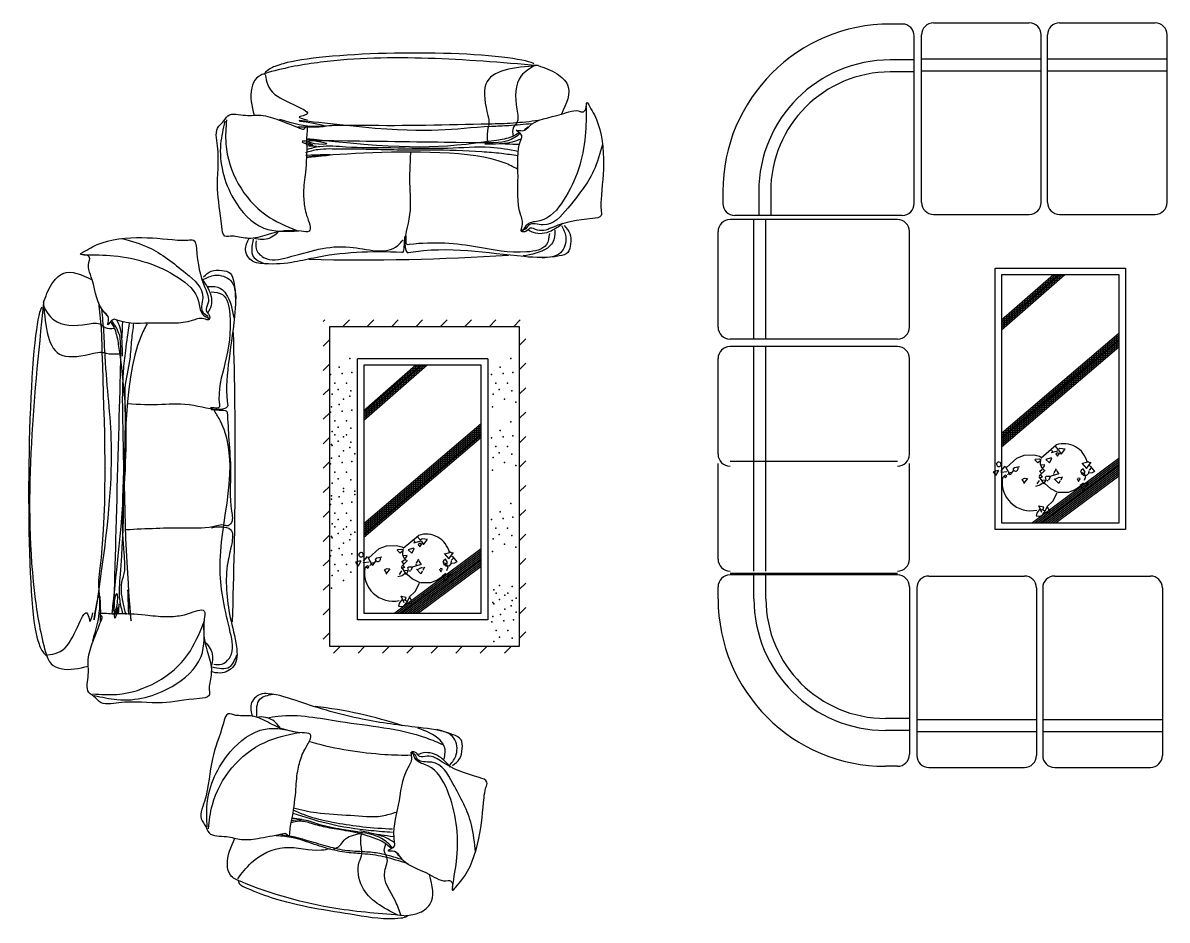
# Model space of a CAD drawing. Header units: inches. Extents: x 8.3 to 50.8, y 10.9 to 35.7.
# Drawn here: x 12.24 to 17.5, y 22.33 to 26.46 of the extents above; entities that cross this region are included whole.
import ezdxf

# ---------------------------------------------------------------- set-up
doc = ezdxf.new("R2010")
doc.units = ezdxf.units.IN
doc.header["$MEASUREMENT"] = 0
doc.layers.add('02', color=2, linetype='Continuous')
doc.layers.add('8', color=8, linetype='Continuous')

msp = doc.modelspace()

# ---------------------------------------------------------------- hatches: boundary and pattern name
at = {"layer": '8'}
h = msp.add_hatch(dxfattribs=at)
h.set_pattern_fill('ANSI31,N', color=256, scale=0.025, angle=180, style=0)
h.set_pattern_definition([(225, (28.003926, 34.645), (0.0561266, -0.0561266), [])])
h.paths.add_polyline_path([(14.5188, 23.5921), (13.6476, 23.5921), (13.6476, 25.0637), (14.5188, 25.0637)], flags=16)
h.paths.add_polyline_path([(14.5488, 23.5621), (13.6176, 23.5621), (13.6176, 25.0937), (14.5488, 25.0937)])

# ---------------------------------------------------------------- linework, layer by layer
at = {"layer": '02'}
for p, q in [((16.2799, 26.4534), (16.2249, 26.4534)), ((16.4237, 26.4587), (16.8637, 26.4587)), ((17.0025, 26.4587), (17.4425, 26.4587)), ((16.3349, 25.6284), (16.3349, 26.3984)), ((16.3687, 25.6337), (16.3687, 26.4037)), ((16.9187, 25.6337), (16.9187, 26.4037)), ((16.9475, 25.6337), (16.9475, 26.4037)), ((17.4975, 25.6337), (17.4975, 26.4037)), ((16.3349, 26.2884), (16.2249, 26.2884)), ((16.3687, 26.2937), (16.9187, 26.2937)), ((16.9475, 26.2937), (17.4975, 26.2937)), ((16.3349, 26.2334), (16.2249, 26.2334)), ((16.3687, 26.2387), (16.9187, 26.2387)), ((16.9475, 26.2387), (17.4975, 26.2387)), ((15.4549, 25.6834), (15.4549, 25.6284)), ((15.6199, 25.6834), (15.6199, 25.5734)), ((15.6749, 25.6834), (15.6749, 25.5734)), ((16.2799, 25.5734), (15.5099, 25.5734)), ((16.4237, 25.5787), (16.8637, 25.5787)), ((17.0025, 25.5787), (17.4425, 25.5787)), ((16.2581, 25.555), (15.4881, 25.555)), ((15.5981, 25.005), (15.5981, 25.555)), ((15.6531, 25.005), (15.6531, 25.555)), ((15.4331, 25.06), (15.4331, 25.5)), ((16.3131, 25.06), (16.3131, 25.5)), ((16.7063, 25.3308), (17.3063, 25.3308)), ((16.7063, 24.1308), (16.7063, 25.3308)), ((17.3063, 25.3308), (17.3063, 24.1308)), ((16.9759, 25.3012), (16.736, 25.0919)), ((16.996, 25.3008), (16.736, 25.0739)), ((16.9857, 25.3008), (16.736, 25.0829)), ((17.027, 25.3008), (16.736, 25.0469)), ((17.0167, 25.3008), (16.736, 25.0559)), ((17.0064, 25.3008), (16.736, 25.0649)), ((17.2763, 25.3008), (16.7363, 25.3008)), ((16.7363, 25.3008), (16.7363, 24.1608)), ((17.2763, 24.1608), (17.2763, 25.3008)), ((13.6476, 23.5921), (13.6476, 25.0637)), ((13.6476, 25.0637), (14.5188, 25.0637)), ((14.5188, 25.0637), (14.5188, 23.5921)), ((16.2581, 25.005), (15.4881, 25.005)), ((17.276, 25.0312), (16.7362, 24.5716)), ((17.276, 25.0222), (16.7362, 24.5626)), ((17.276, 25.0132), (16.7362, 24.5536)), ((17.276, 25.0042), (16.7362, 24.5446)), ((17.276, 24.9952), (16.7362, 24.5356)), ((16.2581, 24.971), (15.4881, 24.971)), ((15.5981, 23.9392), (15.5981, 24.971)), ((15.6531, 23.9392), (15.6531, 24.971)), ((17.276, 24.9862), (16.7362, 24.5266)), ((17.276, 24.9772), (16.7362, 24.5176)), ((17.276, 24.9682), (16.7362, 24.5086)), ((13.7746, 23.7151), (13.7746, 24.9151)), ((14.3746, 24.9151), (13.7746, 24.9151)), ((14.0442, 24.8856), (13.8042, 24.6763)), ((14.0643, 24.8851), (13.8042, 24.6583)), ((14.054, 24.8851), (13.8042, 24.6673)), ((14.0952, 24.8851), (13.8042, 24.6313)), ((14.0849, 24.8851), (13.8042, 24.6403)), ((14.0746, 24.8851), (13.8042, 24.6493)), ((14.3446, 24.8851), (13.8046, 24.8851)), ((13.8046, 24.8851), (13.8046, 23.7451)), ((14.3446, 23.7451), (14.3446, 24.8851)), ((14.3746, 24.9151), (14.3746, 23.7151)), ((15.4331, 24.476), (15.4331, 24.916)), ((16.3131, 24.476), (16.3131, 24.916)), ((14.3442, 24.6156), (13.8044, 24.1559)), ((14.3442, 24.6066), (13.8044, 24.1469)), ((14.3442, 24.5976), (13.8044, 24.1379)), ((14.3442, 24.5886), (13.8044, 24.1289)), ((14.3442, 24.5796), (13.8044, 24.1199)), ((14.3442, 24.5706), (13.8044, 24.1109)), ((14.3442, 24.5616), (13.8044, 24.1019)), ((14.3442, 24.5526), (13.8044, 24.0929)), ((16.9177, 24.4595), (16.9874, 24.5187)), ((16.8066, 24.458), (16.8407, 24.4713)), ((16.8407, 24.4713), (16.8866, 24.4728)), ((16.8866, 24.4728), (16.9103, 24.4669)), ((16.9103, 24.4669), (16.9207, 24.4609)), ((16.9666, 24.4846), (16.9992, 24.4935)), ((16.9681, 24.495), (16.9696, 24.4876)), ((16.9829, 24.5128), (16.9948, 24.498)), ((16.9903, 24.4817), (16.9859, 24.4772)), ((16.9859, 24.4772), (16.9933, 24.4669)), ((16.9962, 24.4817), (16.9903, 24.4817)), ((16.9933, 24.4669), (17.0022, 24.4802)), ((16.9948, 24.498), (17.0036, 24.5039)), ((17.0022, 24.4772), (16.9962, 24.4817)), ((16.9992, 24.4935), (17.0096, 24.4787)), ((17.0036, 24.5039), (17.0288, 24.5009)), ((17.0096, 24.4787), (17.0125, 24.4787)), ((17.0125, 24.4787), (17.0274, 24.498)), ((15.4331, 23.9942), (15.4331, 24.4342)), ((16.2581, 24.4429), (15.4881, 24.4429)), ((16.3131, 23.9942), (16.3131, 24.4342)), ((16.7147, 24.4328), (16.7118, 24.4298)), ((16.734, 24.4002), (16.7532, 24.4209)), ((16.7532, 24.4209), (16.774, 24.3824)), ((16.7592, 24.415), (16.8066, 24.458)), ((16.7903, 24.4106), (16.7962, 24.415)), ((16.7962, 24.415), (16.8184, 24.4194)), ((17.276, 24.4566), (16.8789, 24.1612)), ((16.8896, 24.4506), (16.8925, 24.4535)), ((16.9029, 24.4372), (16.8896, 24.4506)), ((17.276, 24.4476), (16.8905, 24.1608)), ((16.8925, 24.4535), (16.9103, 24.455)), ((17.276, 24.4386), (16.9026, 24.1608)), ((16.9118, 24.4446), (16.9029, 24.4372)), ((16.9103, 24.455), (16.9147, 24.452)), ((16.9147, 24.455), (16.9133, 24.4313)), ((16.9133, 24.4313), (16.9207, 24.415)), ((17.276, 24.4296), (16.9147, 24.1608)), ((16.9355, 24.4269), (16.9207, 24.4254)), ((16.9207, 24.415), (16.931, 24.4031)), ((16.934, 24.4239), (16.9251, 24.412)), ((17.276, 24.4206), (16.9268, 24.1608)), ((17.276, 24.4116), (16.9389, 24.1608)), ((16.9651, 24.4595), (16.9399, 24.452)), ((16.9399, 24.452), (16.9562, 24.4372)), ((16.9562, 24.4372), (16.9681, 24.4565)), ((16.9681, 24.4565), (16.9651, 24.4595)), ((16.9874, 24.4091), (16.977, 24.3913)), ((17.1118, 24.4091), (17.1029, 24.4017)), ((17.1059, 24.4357), (17.1266, 24.4106)), ((17.1326, 24.4402), (17.1088, 24.4328)), ((17.1207, 24.3943), (17.1118, 24.4091)), ((17.1266, 24.4106), (17.1489, 24.4402)), ((17.1296, 24.4446), (17.1444, 24.4372)), ((17.1489, 24.4135), (17.1385, 24.4031)), ((17.1414, 24.4239), (17.1459, 24.4194)), ((17.1459, 24.4194), (17.1637, 24.3972)), ((16.7207, 24.4017), (16.6984, 24.3957)), ((16.6984, 24.3957), (16.7103, 24.378)), ((16.7103, 24.378), (16.7236, 24.4017)), ((16.7236, 24.3987), (16.7207, 24.4017)), ((16.7325, 24.3972), (16.734, 24.3943)), ((16.734, 24.3943), (16.7607, 24.3972)), ((16.7532, 24.3794), (16.7429, 24.3691)), ((16.7473, 24.375), (16.7547, 24.3676)), ((16.7607, 24.3765), (16.7532, 24.3794)), ((16.7547, 24.3676), (16.7607, 24.3765)), ((16.7681, 24.3854), (16.7636, 24.3809)), ((16.7829, 24.3928), (16.7666, 24.3898)), ((16.774, 24.3824), (16.7784, 24.3839)), ((16.7784, 24.3839), (16.7933, 24.4031)), ((16.8318, 24.3602), (16.8421, 24.3661)), ((16.8421, 24.3454), (16.8318, 24.3602)), ((16.8555, 24.3646), (16.8377, 24.3409)), ((16.8421, 24.3661), (16.8555, 24.3646)), ((16.9073, 24.3735), (16.931, 24.3394)), ((16.9236, 24.3706), (16.9073, 24.3661)), ((16.937, 24.4031), (16.9088, 24.3765)), ((16.9103, 24.3987), (16.9236, 24.4061)), ((16.9222, 24.3868), (16.9103, 24.3987)), ((16.9147, 24.3809), (16.9236, 24.3706)), ((16.9251, 24.3572), (16.9414, 24.3587)), ((16.9385, 24.3706), (16.9429, 24.375)), ((16.9414, 24.3587), (16.9385, 24.3706)), ((16.9429, 24.375), (16.9607, 24.375)), ((17.276, 24.4026), (16.951, 24.1608)), ((16.9607, 24.3735), (16.9518, 24.3572)), ((16.9607, 24.375), (16.9948, 24.3854)), ((17.276, 24.3936), (16.9631, 24.1608)), ((17.276, 24.3846), (16.9752, 24.1608)), ((16.9755, 24.3883), (16.977, 24.3809)), ((16.9785, 24.3631), (16.9962, 24.3439)), ((16.9829, 24.3617), (17.0007, 24.3706)), ((17.276, 24.3756), (16.9873, 24.1608)), ((16.9888, 24.4017), (16.9992, 24.3839)), ((17.0007, 24.3706), (17.0125, 24.3691)), ((17.0155, 24.372), (17.0081, 24.3572)), ((17.0837, 24.3646), (17.0896, 24.3513)), ((17.097, 24.3646), (17.0866, 24.3661)), ((17.094, 24.3572), (17.097, 24.3646)), ((17.1029, 24.4017), (17.1, 24.3943)), ((17.1, 24.3943), (17.1163, 24.3898)), ((17.1059, 24.3839), (17.1044, 24.3913)), ((17.1237, 24.3735), (17.1059, 24.3839)), ((17.1103, 24.3868), (17.1103, 24.3824)), ((17.1266, 24.378), (17.1118, 24.378)), ((17.1177, 24.3898), (17.1207, 24.3943)), ((17.1192, 24.3794), (17.1177, 24.3898)), ((17.1177, 24.3572), (17.1237, 24.3735)), ((17.137, 24.3898), (17.1266, 24.378)), ((17.137, 24.4002), (17.1355, 24.3913)), ((17.1533, 24.3913), (17.137, 24.3898)), ((17.1637, 24.3972), (17.1533, 24.3913)), ((16.9118, 24.3335), (16.8925, 24.3276)), ((16.9088, 24.3557), (16.8985, 24.3394)), ((16.9281, 24.3454), (16.9118, 24.3335)), ((16.931, 24.3394), (16.9399, 24.3557)), ((16.9355, 24.3409), (16.9607, 24.3187)), ((16.9444, 24.3557), (16.9503, 24.3557)), ((16.9607, 24.3187), (16.9933, 24.3024)), ((16.9962, 24.3439), (17.0007, 24.3454)), ((17.0007, 24.3454), (17.0066, 24.3557)), ((17.0437, 24.3024), (17.0718, 24.3128)), ((17.0718, 24.3128), (17.097, 24.3291)), ((17.0896, 24.3513), (17.0925, 24.3557)), ((17.097, 24.3335), (17.1088, 24.3409)), ((17.1133, 24.3098), (17.097, 24.3335)), ((17.1133, 24.3394), (17.1103, 24.3454)), ((17.134, 24.3454), (17.1133, 24.3142)), ((17.1296, 24.3409), (17.1133, 24.3394)), ((16.9459, 24.2357), (16.9725, 24.2609)), ((16.9725, 24.2609), (16.9918, 24.2994)), ((16.9962, 24.3024), (17.0437, 24.3024)), ((16.8999, 24.209), (16.8955, 24.1928)), ((16.9133, 24.2268), (16.8999, 24.209)), ((16.9222, 24.209), (16.9073, 24.2387)), ((16.9073, 24.2387), (16.931, 24.2342)), ((16.9251, 24.2224), (16.9192, 24.2194)), ((16.9296, 24.2313), (16.9266, 24.2224)), ((16.9266, 24.2224), (16.934, 24.2165)), ((16.9444, 24.2313), (16.9325, 24.209)), ((16.9325, 24.2076), (16.9548, 24.2076)), ((16.9577, 24.215), (16.9459, 24.2357)), ((16.9562, 24.209), (16.9577, 24.215)), ((16.7363, 24.1608), (17.2763, 24.1608)), ((13.986, 24.0438), (14.0556, 24.1031)), ((14.0512, 24.0971), (14.063, 24.0823)), ((17.3063, 24.1308), (16.7063, 24.1308)), ((13.8274, 23.9994), (13.8748, 24.0423)), ((13.8748, 24.0423), (13.9089, 24.0557)), ((13.9089, 24.0557), (13.9549, 24.0571)), ((14.3442, 24.041), (13.9472, 23.7455)), ((13.9549, 24.0571), (13.9786, 24.0512)), ((13.9786, 24.0512), (13.9889, 24.0453)), ((14.0334, 24.0438), (14.0082, 24.0364)), ((14.0245, 24.0216), (14.0363, 24.0408)), ((14.0363, 24.0408), (14.0334, 24.0438)), ((14.0349, 24.069), (14.0675, 24.0779)), ((14.0363, 24.0794), (14.0378, 24.072)), ((14.0586, 24.066), (14.0541, 24.0616)), ((14.0541, 24.0616), (14.0615, 24.0512)), ((14.0645, 24.066), (14.0586, 24.066)), ((14.0615, 24.0512), (14.0704, 24.0645)), ((14.063, 24.0823), (14.0719, 24.0883)), ((14.0704, 24.0616), (14.0645, 24.066)), ((14.0675, 24.0779), (14.0778, 24.0631)), ((14.0719, 24.0883), (14.0971, 24.0853)), ((14.0778, 24.0631), (14.0808, 24.0631)), ((14.0808, 24.0631), (14.0956, 24.0823)), ((13.783, 24.0171), (13.78, 24.0142)), ((13.8022, 23.9845), (13.8215, 24.0053)), ((13.8215, 24.0053), (13.8422, 23.9668)), ((13.8585, 23.9949), (13.8645, 23.9994)), ((13.8645, 23.9994), (13.8867, 24.0038)), ((13.9578, 24.0349), (13.9608, 24.0379)), ((13.9712, 24.0216), (13.9578, 24.0349)), ((14.3442, 24.032), (13.9588, 23.7451)), ((13.9608, 24.0379), (13.9786, 24.0394)), ((14.3442, 24.023), (13.9709, 23.7451)), ((13.98, 24.029), (13.9712, 24.0216)), ((13.9786, 24.0394), (13.983, 24.0364)), ((13.9786, 23.9831), (13.9919, 23.9905)), ((13.983, 24.0394), (13.9815, 24.0157)), ((13.9815, 24.0157), (13.9889, 23.9994)), ((14.3442, 24.014), (13.9829, 23.7451)), ((14.0038, 24.0112), (13.9889, 24.0097)), ((13.9889, 23.9994), (13.9993, 23.9875)), ((14.0023, 24.0082), (13.9934, 23.9964)), ((14.3442, 24.005), (13.995, 23.7451)), ((14.3442, 23.996), (14.0071, 23.7451)), ((14.0082, 24.0364), (14.0245, 24.0216)), ((14.0556, 23.9934), (14.0452, 23.9756)), ((14.1801, 23.9934), (14.1712, 23.986)), ((14.1741, 24.0201), (14.1949, 23.9949)), ((14.2008, 24.0245), (14.1771, 24.0171)), ((14.189, 23.9786), (14.1801, 23.9934)), ((14.1949, 23.9949), (14.2171, 24.0245)), ((14.1978, 24.029), (14.2127, 24.0216)), ((14.2171, 23.9979), (14.2067, 23.9875)), ((14.2097, 24.0082), (14.2141, 24.0038)), ((14.2141, 24.0038), (14.2319, 23.9816)), ((13.7889, 23.986), (13.7667, 23.9801)), ((13.7667, 23.9801), (13.7785, 23.9623)), ((13.7785, 23.9623), (13.7919, 23.986)), ((13.7919, 23.9831), (13.7889, 23.986)), ((13.8008, 23.9816), (13.8022, 23.9786)), ((13.8022, 23.9786), (13.8289, 23.9816)), ((13.8215, 23.9638), (13.8111, 23.9534)), ((13.8156, 23.9593), (13.823, 23.9519)), ((13.8289, 23.9608), (13.8215, 23.9638)), ((13.823, 23.9519), (13.8289, 23.9608)), ((13.8363, 23.9697), (13.8319, 23.9653)), ((13.8511, 23.9771), (13.8348, 23.9742)), ((13.8422, 23.9668), (13.8467, 23.9682)), ((13.8467, 23.9682), (13.8615, 23.9875)), ((13.9, 23.9445), (13.9104, 23.9505)), ((13.9104, 23.9297), (13.9, 23.9445)), ((13.9237, 23.949), (13.906, 23.9253)), ((13.9104, 23.9505), (13.9237, 23.949)), ((13.9771, 23.9401), (13.9667, 23.9238)), ((13.9756, 23.9579), (13.9993, 23.9238)), ((13.9919, 23.9549), (13.9756, 23.9505)), ((14.0052, 23.9875), (13.9771, 23.9608)), ((13.9904, 23.9712), (13.9786, 23.9831)), ((13.983, 23.9653), (13.9919, 23.9549)), ((13.9934, 23.9416), (14.0097, 23.943)), ((13.9993, 23.9238), (14.0082, 23.9401)), ((14.0067, 23.9549), (14.0112, 23.9593)), ((14.0097, 23.943), (14.0067, 23.9549)), ((14.0112, 23.9593), (14.0289, 23.9593)), ((14.0126, 23.9401), (14.0186, 23.9401)), ((14.3442, 23.987), (14.0192, 23.7451)), ((14.0289, 23.9579), (14.02, 23.9416)), ((14.0289, 23.9593), (14.063, 23.9697)), ((14.3442, 23.978), (14.0313, 23.7451)), ((14.3442, 23.969), (14.0434, 23.7451)), ((14.0438, 23.9727), (14.0452, 23.9653)), ((14.0467, 23.9475), (14.0645, 23.9282)), ((14.0512, 23.946), (14.0689, 23.9549)), ((14.3442, 23.96), (14.0555, 23.7451)), ((14.0571, 23.986), (14.0675, 23.9682)), ((14.0689, 23.9549), (14.0808, 23.9534)), ((14.0689, 23.9297), (14.0749, 23.9401)), ((14.0838, 23.9564), (14.0764, 23.9416)), ((14.1519, 23.949), (14.1578, 23.9356)), ((14.1653, 23.949), (14.1549, 23.9505)), ((14.1578, 23.9356), (14.1608, 23.9401)), ((14.1623, 23.9416), (14.1653, 23.949)), ((14.1712, 23.986), (14.1682, 23.9786)), ((14.1682, 23.9786), (14.1845, 23.9742)), ((14.1741, 23.9682), (14.1727, 23.9756)), ((14.1919, 23.9579), (14.1741, 23.9682)), ((14.1786, 23.9712), (14.1786, 23.9668)), ((14.1949, 23.9623), (14.1801, 23.9623)), ((14.186, 23.9742), (14.189, 23.9786)), ((14.1875, 23.9638), (14.186, 23.9742)), ((14.186, 23.9416), (14.1919, 23.9579)), ((14.2053, 23.9742), (14.1949, 23.9623)), ((14.2053, 23.9845), (14.2038, 23.9756)), ((14.2216, 23.9756), (14.2053, 23.9742)), ((14.2319, 23.9816), (14.2216, 23.9756)), ((13.98, 23.9179), (13.9608, 23.9119)), ((13.9963, 23.9297), (13.98, 23.9179)), ((14.0038, 23.9253), (14.0289, 23.903)), ((14.0289, 23.903), (14.0615, 23.8867)), ((14.0408, 23.8453), (14.0601, 23.8838)), ((14.0645, 23.9282), (14.0689, 23.9297)), ((14.0645, 23.8867), (14.1119, 23.8867)), ((14.1119, 23.8867), (14.1401, 23.8971)), ((14.1401, 23.8971), (14.1653, 23.9134)), ((14.1653, 23.9179), (14.1771, 23.9253)), ((14.1816, 23.8942), (14.1653, 23.9179)), ((14.1816, 23.9238), (14.1786, 23.9297)), ((14.2023, 23.9297), (14.1816, 23.8986)), ((14.1978, 23.9253), (14.1816, 23.9238)), ((16.2581, 23.9282), (15.4881, 23.9282)), ((16.2581, 23.9218), (15.4881, 23.9218)), ((15.5981, 23.8118), (15.5981, 23.9218)), ((15.6531, 23.8118), (15.6531, 23.9218)), ((16.4018, 23.9164), (16.8418, 23.9164)), ((16.9806, 23.9164), (17.4206, 23.9164)), ((14.0141, 23.8201), (14.0408, 23.8453)), ((15.4331, 23.8118), (15.4331, 23.8668)), ((16.3131, 23.8668), (16.3131, 23.0968)), ((16.3468, 23.8614), (16.3468, 23.0914)), ((16.8968, 23.8614), (16.8968, 23.0914)), ((16.9256, 23.8614), (16.9256, 23.0914)), ((17.4756, 23.8614), (17.4756, 23.0914)), ((13.9682, 23.7934), (13.9637, 23.7771)), ((13.9815, 23.8112), (13.9682, 23.7934)), ((13.9904, 23.7934), (13.9756, 23.823)), ((13.9756, 23.823), (13.9993, 23.8186)), ((13.9934, 23.8067), (13.9875, 23.8038)), ((13.9978, 23.8156), (13.9949, 23.8067)), ((13.9949, 23.8067), (14.0023, 23.8008)), ((14.0126, 23.8156), (14.0008, 23.7934)), ((14.0008, 23.7919), (14.023, 23.7919)), ((14.026, 23.7993), (14.0141, 23.8201)), ((14.0245, 23.7934), (14.026, 23.7993)), ((13.8046, 23.7451), (14.3446, 23.7451)), ((14.3746, 23.7151), (13.7746, 23.7151)), ((14.5188, 23.5921), (13.6476, 23.5921)), ((16.3131, 23.2618), (16.2031, 23.2618)), ((16.3468, 23.2564), (16.8968, 23.2564)), ((16.9256, 23.2564), (17.4756, 23.2564)), ((16.3131, 23.2068), (16.2031, 23.2068)), ((16.3468, 23.2014), (16.8968, 23.2014)), ((16.9256, 23.2014), (17.4756, 23.2014)), ((16.2581, 23.0418), (16.2031, 23.0418)), ((16.4018, 23.0364), (16.8418, 23.0364)), ((16.9806, 23.0364), (17.4206, 23.0364))]:
    msp.add_line(p, q, dxfattribs=at)
for centre, radius, start, end in [((16.2249, 25.6834), 0.77, 90, 180), ((16.2799, 26.3984), 0.055, 0, 90), ((16.4237, 26.4037), 0.055, 90, 180), ((16.8637, 26.4037), 0.055, 0, 90), ((17.0025, 26.4037), 0.055, 90, 180), ((17.4425, 26.4037), 0.055, 0, 90), ((16.2249, 25.6834), 0.605, 90, 180), ((16.2249, 25.6834), 0.55, 90, 180), ((15.5099, 25.6284), 0.055, 180, 270), ((16.2799, 25.6284), 0.055, 270, 0), ((16.4237, 25.6337), 0.055, 180, 270), ((16.8637, 25.6337), 0.055, 270, 0), ((17.0025, 25.6337), 0.055, 180, 270), ((17.4425, 25.6337), 0.055, 270, 0), ((15.4881, 25.5), 0.055, 90, 180), ((16.2581, 25.5), 0.055, 0, 90), ((15.4881, 25.06), 0.055, 180, 270), ((16.2581, 25.06), 0.055, 270, 0), ((15.4881, 24.916), 0.055, 90, 180), ((16.2581, 24.916), 0.055, 0, 90), ((17.0229, 24.415), 0.1096, 12.9381, 108.9246), ((15.4881, 24.476), 0.055, 180, 270), ((16.2581, 24.476), 0.055, 270, 0), ((16.7236, 24.4298), 0.0104, 180, 161.5651), ((16.8007, 24.4106), 0.0119, 180, 26.5651), ((16.8703, 24.3483), 0.1319, 170.7539, 282.3954), ((16.9059, 24.2194), 0.0282, 248.7495, 336.0375), ((14.0912, 23.9994), 0.1096, 12.9381, 108.9246), ((13.7919, 24.0142), 0.0104, 180, 161.5651), ((13.8689, 23.9949), 0.0119, 180, 26.5651), ((15.4881, 23.9942), 0.055, 180, 270), ((16.2581, 23.9942), 0.055, 270, 0), ((13.9386, 23.9327), 0.1319, 170.7539, 282.3954), ((15.4881, 23.8668), 0.055, 90, 180), ((16.2581, 23.8668), 0.055, 0, 90), ((16.4018, 23.8614), 0.055, 90, 180), ((16.8418, 23.8614), 0.055, 0, 90), ((16.9806, 23.8614), 0.055, 90, 180), ((17.4206, 23.8614), 0.055, 0, 90), ((13.9741, 23.8038), 0.0282, 248.7495, 336.0375), ((16.2031, 23.8118), 0.77, 180, 270), ((16.2031, 23.8118), 0.605, 180, 270), ((16.2031, 23.8118), 0.55, 180, 270), ((13.3284, 21.229), 2.1034, 71.7972, 83.1231), ((16.2581, 23.0968), 0.055, 270, 0), ((16.4018, 23.0914), 0.055, 180, 270), ((16.8418, 23.0914), 0.055, 270, 0), ((16.9806, 23.0914), 0.055, 180, 270), ((17.4206, 23.0914), 0.055, 270, 0)]:
    msp.add_arc(centre, radius, start, end, dxfattribs=at)
at = {"layer": '02', "extrusion": (0, 0, -1)}
for centre, major_axis, start_param, end_param in [((13.7947, 35.6347), (10.2642, 0.2292), 1.52737, 1.616814), ((-8.33, 24.4521), (21.5417, 0.0245), -0.025923, 0.035823)]:
    msp.add_ellipse(centre, major_axis=major_axis, ratio=1, start_param=start_param, end_param=end_param, dxfattribs=at)
at = {"layer": '02'}
for points, knots in [([(14.6057, 26.2623), (14.2681, 26.2901), (13.8476, 26.3248), (13.4279, 26.2505), (13.308, 26.2134), (13.275, 26.1348), (13.2896, 26.0761), (13.3001, 26.0341)], [0, 0, 0, 0, 1111.270695, 1384.15626, 1449.73045, 1505.502696, 1646.33723, 1646.33723, 1646.33723, 1646.33723]), ([(14.5863, 26.2701), (14.5793, 26.2786), (14.2907, 26.3408), (13.578, 26.3209), (13.4034, 26.2614), (13.3664, 26.2486), (13.3456, 26.224), (13.3467, 26.2216)], [0, 0, 0, 0, 127.50928, 732.614955, 770.548522, 809.419481, 817.699888, 817.699888, 817.699888, 817.699888]), ([(14.6027, 26.2623), (14.4966, 26.253), (14.3292, 26.2385), (14.3666, 26.0669), (14.3824, 26.0001), (14.371, 25.9638), (14.3702, 25.9326), (14.3735, 25.9091), (14.3743, 25.9031)], [0, 0, 0, 0, 280.085603, 441.728609, 484.149105, 506.997759, 566.365328, 586.345478, 586.345478, 586.345478, 586.345478]), ([(14.593, 26.2645), (14.5686, 26.25), (14.4974, 26.2078), (14.4993, 26.0937), (14.5193, 26.0065), (14.4848, 25.9749), (14.4882, 25.9518), (14.4904, 25.9366)], [0, 0, 0, 0, 90.246293, 262.71043, 334.621253, 359.409286, 406.560484, 406.560484, 406.560484, 406.560484]), ([(14.6057, 26.2623), (14.6355, 26.2523), (14.6872, 26.2351), (14.7694, 26.1588), (14.7353, 26.0869), (14.7126, 26.0391)], [0, 0, 0, 0, 105.792047, 182.998201, 335.84793, 335.84793, 335.84793, 335.84793]), ([(13.3513, 26.2215), (13.3564, 26.1896), (13.3697, 26.1055), (13.6091, 26.046), (13.4895, 26.0258), (13.5242, 26.0181), (13.5454, 26.0134)], [0, 0, 0, 0, 113.065318, 298.102295, 326.758206, 371.461218, 371.461218, 371.461218, 371.461218]), ([(14.8025, 26.0503), (14.7751, 26.0632), (14.6882, 26.0233), (14.5879, 26.0177), (14.5412, 25.9562), (14.4847, 25.9744), (14.537, 25.947), (14.5049, 25.8732), (14.5203, 25.754), (14.5048, 25.6136), (14.5414, 25.5391), (14.5217, 25.4964), (14.5543, 25.4978), (14.57, 25.5234), (14.6177, 25.4928), (14.7129, 25.5408), (14.7936, 25.5541), (14.9011, 25.5637), (14.8926, 25.6078), (14.8975, 25.6909), (14.9164, 25.8363), (14.8897, 25.9999), (14.848, 26.0632), (14.8264, 26.1048), (14.8287, 26.0649), (14.8171, 26.0494), (14.8058, 26.0487), (14.8025, 26.0503)], [0, 0, 0, 0, 100.597406, 281.319891, 315.054718, 349.509689, 389.200281, 408.162693, 598.959573, 792.637569, 852.601939, 880.830983, 902.666946, 929.495226, 968.022274, 1050.611483, 1254.96923, 1301.260424, 1329.316584, 1382.311494, 1591.546287, 1820.820862, 1871.094845, 1893.578982, 1925.370652, 1945.336599, 1957.814292, 1957.814292, 1957.814292, 1957.814292]), ([(13.5219, 25.9695), (13.4864, 25.984), (13.425, 26.0087), (13.3362, 26.0402), (13.2598, 26.0279), (13.1829, 26.0512), (13.1595, 26.0026), (13.1172, 25.9708), (13.1457, 25.85), (13.1197, 25.6991), (13.1488, 25.5792), (13.1548, 25.4684), (13.1943, 25.4803), (13.2333, 25.4745), (13.2905, 25.4602), (13.3906, 25.4978), (13.4697, 25.5097), (13.5759, 25.4914), (13.5423, 25.5648), (13.5302, 25.6175), (13.5244, 25.6875), (13.5387, 25.7818), (13.5436, 25.8764), (13.5396, 25.9323), (13.5503, 26.0026), (13.5281, 25.967), (13.5219, 25.9695)], [0, 0, 0, 0, 127.427681, 224.276404, 302.261986, 392.779016, 437.096694, 463.557063, 563.507143, 784.838909, 976.246821, 1028.506194, 1069.058754, 1082.809516, 1162.638681, 1258.731906, 1422.314775, 1462.867277, 1544.873185, 1583.434163, 1661.617215, 1768.019408, 1911.553131, 1945.84397, 1998.930645, 2021.420543, 2021.420543, 2021.420543, 2021.420543]), ([(14.8272, 26.0766), (14.8269, 26.0305), (14.8261, 25.8804), (14.7679, 25.6882), (14.6486, 25.5448), (14.5566, 25.5442), (14.5407, 25.5132), (14.5345, 25.5012)], [0, 0, 0, 0, 153.199383, 498.931474, 658.942203, 726.134726, 768.614124, 768.614124, 768.614124, 768.614124]), ([(13.1655, 26.0063), (13.1574, 25.9718), (13.1294, 25.8521), (13.177, 25.6624), (13.3262, 25.4932), (13.4491, 25.5), (13.5053, 25.5031)], [0, 0, 0, 0, 117.484834, 407.414781, 620.246611, 799.395046, 799.395046, 799.395046, 799.395046]), ([(13.1728, 26.0135), (13.1702, 25.9766), (13.1587, 25.8151), (13.2822, 25.5935), (13.4475, 25.5244), (13.4969, 25.5037)], [0, 0, 0, 0, 123.587716, 539.784626, 717.53011, 717.53011, 717.53011, 717.53011]), ([(14.6076, 26.0097), (14.5687, 26.0051), (14.4931, 25.9961), (14.2234, 25.9897), (13.9526, 25.9835), (13.7108, 25.9885), (13.6322, 25.9851), (13.5434, 25.977), (13.465, 26.0004), (13.4163, 26.015)], [0, 0, 0, 0, 130.481225, 253.633351, 898.47273, 1034.014316, 1058.876431, 1161.043602, 1328.287173, 1328.287173, 1328.287173, 1328.287173]), ([(14.5767, 25.9952), (14.5416, 25.9918), (14.4805, 25.986), (14.2132, 25.9758), (14.0922, 25.9364), (13.3653, 26.0293), (13.6799, 25.9816), (13.554, 25.9778), (13.5171, 25.9793), (13.5015, 25.98)], [0, 0, 0, 0, 118.476382, 205.76869, 865.568864, 1169.272767, 1282.511113, 1362.367287, 1420.702346, 1420.702346, 1420.702346, 1420.702346]), ([(14.5238, 25.9503), (14.5059, 25.9362), (14.4584, 25.9053), (14.3689, 25.9071), (13.5729, 25.9174), (13.4822, 25.9181), (13.5954, 25.8874), (13.5547, 25.9035), (13.5382, 25.91)], [49.606189, 49.606189, 49.606189, 49.606189, 124.052713, 239.571345, 333.3214, 456.942517, 542.38691, 600.329448, 600.329448, 600.329448, 600.329448]), ([(14.5204, 25.9543), (14.5087, 25.9473), (14.4762, 25.9279), (14.1604, 25.8791), (13.9991, 25.8767), (13.4862, 25.9317), (13.6912, 25.9011), (13.5772, 25.898), (13.5515, 25.9118), (13.5412, 25.9173)], [0, 0, 0, 0, 45.174964, 125.558829, 1031.145926, 1097.383053, 1205.658022, 1269.66526, 1312.451368, 1312.451368, 1312.451368, 1312.451368]), ([(14.5103, 25.7865), (14.4914, 25.7966), (14.2355, 25.9338), (13.2544, 25.8095), (13.6882, 25.8556), (13.6021, 25.8519), (13.5381, 25.8491)], [0, 0, 0, 0, 74.526832, 1008.506099, 1049.984337, 1170.966975, 1170.966975, 1170.966975, 1170.966975]), ([(14.5143, 25.8678), (14.4719, 25.8753), (14.3646, 25.8943), (14.1684, 25.8757), (13.9467, 25.8861), (13.7516, 25.8824), (13.6203, 25.8974), (13.5612, 25.8814), (13.5407, 25.8758)], [0, 0, 0, 0, 142.976238, 362.035172, 651.850347, 881.968419, 1014.722732, 1085.027371, 1085.027371, 1085.027371, 1085.027371]), ([(14.5261, 25.9246), (14.5132, 25.9192), (14.4813, 25.9058), (14.4247, 25.9018), (14.3827, 25.9011), (14.3611, 25.9007)], [0, 0, 0, 0, 46.593931, 114.59593, 186.8347, 186.8347, 186.8347, 186.8347]), ([(14.5184, 25.8998), (14.4993, 25.9), (14.4739, 25.9001), (14.4486, 25.9026), (14.4423, 25.9032)], [0, 0, 0, 0, 63.690529, 84.680578, 84.680578, 84.680578, 84.680578]), ([(14.9022, 25.9001), (14.8903, 25.8585), (14.8589, 25.7491), (14.7618, 25.6317), (14.6615, 25.5076), (14.5659, 25.5474), (14.5481, 25.5051), (14.5318, 25.5058), (14.5248, 25.506)], [0, 0, 0, 0, 141.86292, 373.630524, 526.427539, 601.735045, 630.296438, 651.966247, 651.966247, 651.966247, 651.966247]), ([(14.5123, 25.8479), (14.4871, 25.8515), (14.4322, 25.8592), (14.2989, 25.8703), (14.1533, 25.8746), (13.9986, 25.8733), (13.8865, 25.8755), (13.7855, 25.8785), (13.6889, 25.8765), (13.6076, 25.8828), (13.5552, 25.8673), (13.5367, 25.8619)], [0, 0, 0, 0, 84.789669, 184.733607, 445.9307, 569.81752, 700.359946, 819.842709, 906.121054, 1023.391946, 1087.239307, 1087.239307, 1087.239307, 1087.239307]), ([(14.0188, 25.8619), (14.0163, 25.8091), (14.0116, 25.7117), (14.0262, 25.5781), (13.9812, 25.4448), (14.0024, 25.404), (14.007, 25.4018), (14.0085, 25.4014)], [0, 0, 0, 0, 175.924574, 324.224602, 448.430744, 460.868212, 466.272512, 466.272512, 466.272512, 466.272512]), ([(14.7259, 25.5267), (14.7362, 25.5154), (14.758, 25.4918), (14.7566, 25.4457), (14.748, 25.3977), (14.6597, 25.3759), (14.4296, 25.3883), (14.1969, 25.4344), (14.0085, 25.4014)], [0, 0, 0, 0, 48.943013, 103.025949, 148.534553, 195.328972, 375.361256, 945.044024, 945.044024, 945.044024, 945.044024]), ([(14.7177, 25.5361), (14.7012, 25.5234), (14.6634, 25.4942), (14.5991, 25.4832), (14.5681, 25.5025), (14.5605, 25.5072)], [0, 0, 0, 0, 69.56601, 160.233414, 189.860891, 189.860891, 189.860891, 189.860891]), ([(14.7135, 25.5278), (14.7221, 25.5108), (14.7424, 25.4708), (14.716, 25.3847), (14.6561, 25.3803), (14.624, 25.3779)], [0, 0, 0, 0, 62.883797, 147.829924, 245.663948, 245.663948, 245.663948, 245.663948]), ([(12.5438, 25.3681), (12.5309, 25.3408), (12.5708, 25.2539), (12.5764, 25.1535), (12.6379, 25.1069), (12.6196, 25.0504), (12.647, 25.1027), (12.7209, 25.0706), (12.8401, 25.086), (12.9805, 25.0705), (13.055, 25.1071), (13.0976, 25.0873), (13.0963, 25.12), (13.0707, 25.1356), (13.1013, 25.1834), (13.0533, 25.2786), (13.0399, 25.3593), (13.0303, 25.4668), (12.9863, 25.4583), (12.9031, 25.4632), (12.7578, 25.4821), (12.5941, 25.4554), (12.5309, 25.4136), (12.4893, 25.3921), (12.5292, 25.3944), (12.5447, 25.3828), (12.5454, 25.3715), (12.5438, 25.3681)], [0, 0, 0, 0, 100.597406, 281.319891, 315.054718, 349.509689, 389.200281, 408.162693, 598.959573, 792.637569, 852.601939, 880.830983, 902.666946, 929.495226, 968.022274, 1050.611483, 1254.96923, 1301.260424, 1329.316584, 1382.311494, 1591.546287, 1820.820862, 1871.094845, 1893.578982, 1925.370652, 1945.336599, 1957.814292, 1957.814292, 1957.814292, 1957.814292]), ([(12.694, 25.4679), (12.7355, 25.456), (12.845, 25.4246), (12.9624, 25.3274), (13.0864, 25.2272), (13.0466, 25.1316), (13.089, 25.1138), (13.0883, 25.0975), (13.088, 25.0905)], [0, 0, 0, 0, 141.86292, 373.630524, 526.427539, 601.735045, 630.296438, 651.966247, 651.966247, 651.966247, 651.966247]), ([(13.9794, 25.4033), (13.8376, 25.4115), (13.6601, 25.4011), (13.4662, 25.3526), (13.3655, 25.3467), (13.2833, 25.3603), (13.2499, 25.4147), (13.2681, 25.4519), (13.2769, 25.4699)], [976.824593, 976.824593, 976.824593, 976.824593, 1441.856731, 1568.220499, 1730.576316, 1771.619892, 1839.510682, 1903.262507, 1903.262507, 1903.262507, 1903.262507]), ([(13.2962, 25.4648), (13.2899, 25.4347), (13.2786, 25.38), (13.3291, 25.3601), (13.3518, 25.3511)], [0, 0, 0, 0, 88.639768, 160.999132, 160.999132, 160.999132, 160.999132]), ([(13.4091, 25.495), (13.4, 25.487), (13.373, 25.4634), (13.3283, 25.4592), (13.3025, 25.4684), (13.299, 25.4697)], [0, 0, 0, 0, 40.128951, 118.809172, 131.501248, 131.501248, 131.501248, 131.501248]), ([(13.3093, 25.4575), (13.3078, 25.4452), (13.3042, 25.415), (13.3571, 25.3581), (13.5218, 25.3943), (13.7023, 25.4621), (13.9221, 25.3842), (13.9777, 25.4523), (13.9857, 25.462)], [0, 0, 0, 0, 39.91953, 98.394496, 223.226072, 544.597982, 789.382304, 830.009833, 830.009833, 830.009833, 830.009833]), ([(13.9921, 25.4771), (13.9908, 25.4621), (13.9888, 25.4397), (13.9881, 25.4059), (13.9803, 25.4034), (13.9794, 25.4033)], [0, 0, 0, 0, 55.279979, 82.352953, 85.624213, 85.624213, 85.624213, 85.624213]), ([(14.6575, 25.4912), (14.6553, 25.4721), (14.649, 25.4188), (14.4993, 25.3926), (14.3007, 25.4387), (14.1263, 25.4546), (13.9966, 25.4374), (13.9996, 25.4625), (13.9993, 25.4751), (13.9991, 25.4799)], [0, 0, 0, 0, 59.307287, 165.954693, 419.345723, 769.096628, 779.083152, 806.978354, 824.443145, 824.443145, 824.443145, 824.443145]), ([(14.6821, 25.506), (14.6821, 25.4852), (14.6821, 25.4523), (14.627, 25.4031), (14.5762, 25.3943), (14.5369, 25.3876)], [0, 0, 0, 0, 65.355661, 103.354857, 233.394712, 233.394712, 233.394712, 233.394712]), ([(12.5175, 25.3929), (12.5636, 25.3926), (12.7136, 25.3918), (12.9059, 25.3336), (13.0492, 25.2143), (13.0498, 25.1223), (13.0809, 25.1064), (13.0929, 25.1002)], [0, 0, 0, 0, 153.199383, 498.931474, 658.942203, 726.134726, 768.614124, 768.614124, 768.614124, 768.614124]), ([(12.3318, 25.1714), (12.3418, 25.2012), (12.359, 25.2529), (12.4353, 25.3351), (12.5072, 25.301), (12.555, 25.2783)], [0, 0, 0, 0, 105.792047, 182.998201, 335.84793, 335.84793, 335.84793, 335.84793]), ([(13.0674, 25.2916), (13.0786, 25.3019), (13.1023, 25.3237), (13.1484, 25.3222), (13.1964, 25.3136), (13.2182, 25.2253), (13.2057, 24.9953), (13.1597, 24.8153), (13.1787, 24.6983)], [0, 0, 0, 0, 48.943013, 103.025949, 148.534553, 195.328972, 375.361256, 945.044024, 945.044024, 945.044024, 945.044024]), ([(13.058, 25.2833), (13.0707, 25.2669), (13.0999, 25.2291), (13.1109, 25.1648), (13.0916, 25.1338), (13.0869, 25.1262)], [0, 0, 0, 0, 69.56601, 160.233414, 189.860891, 189.860891, 189.860891, 189.860891]), ([(13.0663, 25.2792), (13.0833, 25.2878), (13.1233, 25.3081), (13.2094, 25.2816), (13.2138, 25.2217), (13.2162, 25.1897)], [0, 0, 0, 0, 62.883797, 147.829924, 245.663948, 245.663948, 245.663948, 245.663948]), ([(13.088, 25.2477), (13.1089, 25.2478), (13.1418, 25.2478), (13.191, 25.1927), (13.1997, 25.1419), (13.2065, 25.1026)], [0, 0, 0, 0, 65.355661, 103.354857, 233.394712, 233.394712, 233.394712, 233.394712]), ([(13.1029, 25.2232), (13.122, 25.2209), (13.1753, 25.2147), (13.2004, 25.0651), (13.1734, 24.9039), (13.1311, 24.7706), (13.1426, 24.6864), (13.1175, 24.6895), (13.1049, 24.6891), (13.1001, 24.689)], [0, 0, 0, 0, 59.307287, 165.954693, 419.345723, 632.803994, 642.790518, 670.68572, 688.150512, 688.150512, 688.150512, 688.150512]), ([(12.3318, 25.1714), (12.2844, 24.7108), (12.2284, 24.1673), (12.3212, 23.63), (12.3583, 23.5101), (12.4369, 23.4771), (12.4956, 23.4917), (12.5376, 23.5022)], [0, 0, 0, 0, 1515.707727, 1788.593293, 1854.167483, 1909.939728, 2050.774263, 2050.774263, 2050.774263, 2050.774263]), ([(12.3239, 25.152), (12.3155, 25.1449), (12.2532, 24.8564), (12.2508, 23.7801), (12.3103, 23.6055), (12.3231, 23.5685), (12.3477, 23.5477), (12.3501, 23.5488)], [0, 0, 0, 0, 127.50928, 732.614955, 770.548522, 809.419481, 817.699888, 817.699888, 817.699888, 817.699888]), ([(12.3296, 25.1587), (12.3441, 25.1342), (12.3863, 25.0631), (12.5003, 25.065), (12.5876, 25.085), (12.6191, 25.0505), (12.6423, 25.0538), (12.6575, 25.056)], [0, 0, 0, 0, 90.246293, 262.71043, 334.621253, 359.409286, 406.560484, 406.560484, 406.560484, 406.560484]), ([(12.3318, 25.1684), (12.3411, 25.0623), (12.3556, 24.8949), (12.5272, 24.9323), (12.594, 24.9481), (12.6303, 24.9367), (12.6615, 24.9359), (12.685, 24.9392), (12.691, 24.94)], [0, 0, 0, 0, 280.085603, 441.728609, 484.149105, 506.997759, 566.365328, 586.345478, 586.345478, 586.345478, 586.345478]), ([(12.5844, 25.1733), (12.589, 25.1344), (12.598, 25.0588), (12.6072, 24.6472), (12.6304, 24.2537), (12.5836, 23.8923), (12.587, 23.8343), (12.5945, 23.7455), (12.5712, 23.6671), (12.5567, 23.6184)], [0, 0, 0, 0, 130.481225, 253.633351, 1371.652109, 1438.243529, 1463.105643, 1565.272815, 1732.516386, 1732.516386, 1732.516386, 1732.516386]), ([(12.5989, 25.1424), (12.6022, 25.1072), (12.608, 25.046), (12.6242, 24.6362), (12.6908, 24.5097), (12.5464, 23.6009), (12.5904, 23.8832), (12.5939, 23.756), (12.5924, 23.7192), (12.5918, 23.7036)], [0, 0, 0, 0, 118.476382, 205.76869, 1338.819057, 1574.505303, 1687.743648, 1767.599823, 1825.934882, 1825.934882, 1825.934882, 1825.934882]), ([(12.8076, 25.076), (12.7976, 25.0567), (12.608, 24.6918), (12.7781, 23.305), (12.7162, 23.8897), (12.7199, 23.804), (12.7226, 23.7402)], [0, 0, 0, 0, 74.526832, 1413.178036, 1454.656274, 1575.638913, 1575.638913, 1575.638913, 1575.638913]), ([(12.6398, 25.0861), (12.6468, 25.0744), (12.6662, 25.0418), (12.734, 24.6044), (12.7146, 24.3896), (12.64, 23.6885), (12.6706, 23.8932), (12.6737, 23.7793), (12.66, 23.7536), (12.6544, 23.7433)], [0, 0, 0, 0, 45.174964, 125.558829, 1435.394901, 1501.632028, 1609.906997, 1673.914235, 1716.700343, 1716.700343, 1716.700343, 1716.700343]), ([(12.6438, 25.0895), (12.6579, 25.0716), (12.6887, 25.0241), (12.6869, 24.9346), (12.6543, 23.775), (12.6536, 23.6843), (12.6843, 23.7975), (12.6682, 23.7568), (12.6617, 23.7403)], [49.606189, 49.606189, 49.606189, 49.606189, 124.052713, 239.571345, 333.3214, 456.942517, 542.38691, 600.329448, 600.329448, 600.329448, 600.329448]), ([(12.6695, 25.0918), (12.6749, 25.0789), (12.6883, 25.047), (12.6923, 24.9903), (12.693, 24.9484), (12.6934, 24.9268)], [0, 0, 0, 0, 46.593931, 114.59593, 186.8347, 186.8347, 186.8347, 186.8347]), ([(12.7262, 25.08), (12.72, 25.0376), (12.7091, 24.9636), (12.6908, 24.8027), (12.7008, 24.4586), (12.7033, 24.1101), (12.6744, 23.8224), (12.6904, 23.7633), (12.6959, 23.7428)], [0, 0, 0, 0, 142.976238, 249.361229, 539.176404, 1286.583857, 1419.33817, 1489.642809, 1489.642809, 1489.642809, 1489.642809]), ([(12.7461, 25.078), (12.7424, 25.0528), (12.7342, 24.998), (12.7306, 24.8974), (12.7015, 24.7953), (12.7168, 24.4967), (12.6752, 24.2144), (12.7093, 23.9443), (12.6836, 23.8719), (12.6909, 23.8094), (12.7049, 23.7572), (12.7099, 23.7388)], [0, 0, 0, 0, 84.789669, 184.733607, 334.57095, 433.751128, 1175.376777, 1294.85954, 1312.78191, 1430.052802, 1493.900162, 1493.900162, 1493.900162, 1493.900162]), ([(12.6942, 25.0841), (12.6941, 25.065), (12.6939, 25.0396), (12.6914, 25.0143), (12.6908, 25.008)], [0, 0, 0, 0, 63.690529, 84.680578, 84.680578, 84.680578, 84.680578]), ([(12.7181, 24.7086), (12.7709, 24.7061), (12.8683, 24.7014), (13.0019, 24.716), (13.1352, 24.671), (13.176, 24.6923), (13.1782, 24.6968), (13.1787, 24.6983)], [0, 0, 0, 0, 175.924574, 324.224602, 448.430744, 460.868212, 466.272512, 466.272512, 466.272512, 466.272512]), ([(13.1029, 24.6819), (13.1179, 24.6806), (13.1403, 24.6787), (13.1741, 24.6779), (13.1766, 24.6701), (13.1768, 24.6692)], [0, 0, 0, 0, 55.279979, 82.352953, 85.624213, 85.624213, 85.624213, 85.624213]), ([(13.1142, 23.5114), (13.1265, 23.5099), (13.1567, 23.5063), (13.2137, 23.5593), (13.1754, 23.7226), (13.0936, 24.0603), (13.2562, 24.4477), (13.1275, 24.6599), (13.1181, 24.6755)], [0, 0, 0, 0, 39.91953, 98.394496, 223.226072, 544.597982, 1306.477161, 1366.627376, 1366.627376, 1366.627376, 1366.627376]), ([(13.1768, 24.6692), (13.1789, 24.6267), (13.1833, 24.5369), (13.1976, 24.3837), (13.1831, 24.262), (13.2062, 24.1654), (13.1768, 24.1428), (13.1549, 24.155), (13.0919, 24.1334), (12.9425, 24.14), (12.8034, 24.133), (12.7111, 24.1285)], [0, 0, 0, 0, 142.141502, 300.562385, 505.563883, 570.321818, 591.328478, 609.687646, 645.585814, 801.823809, 1109.18114, 1109.18114, 1109.18114, 1109.18114]), ([(13.1039, 24.1384), (13.1196, 24.1409), (13.1481, 24.1454), (13.2077, 24.1335), (13.1964, 24.0518), (13.1631, 23.9307), (13.1768, 23.7587), (13.221, 23.6122), (13.2252, 23.5001), (13.1527, 23.4642), (13.1157, 23.4732), (13.1018, 23.4766)], [0, 0, 0, 0, 54.057053, 98.782834, 173.208008, 269.247002, 550.753472, 703.042908, 802.782889, 881.097333, 928.712847, 928.712847, 928.712847, 928.712847]), ([(12.3502, 23.5534), (12.3821, 23.5585), (12.4663, 23.5718), (12.5258, 23.8112), (12.5459, 23.6916), (12.5536, 23.7263), (12.5583, 23.7475)], [0, 0, 0, 0, 113.065318, 298.102295, 326.758206, 371.461218, 371.461218, 371.461218, 371.461218]), ([(12.6022, 23.724), (12.5877, 23.6885), (12.563, 23.6271), (12.5315, 23.5383), (12.5438, 23.4619), (12.5206, 23.385), (12.5691, 23.3616), (12.601, 23.3193), (12.7217, 23.3478), (12.8727, 23.3218), (12.9925, 23.3509), (13.1033, 23.3569), (13.0915, 23.3964), (13.0972, 23.4354), (13.1115, 23.4926), (13.0739, 23.5927), (13.062, 23.6718), (13.0803, 23.778), (13.007, 23.7444), (12.9542, 23.7323), (12.8842, 23.7265), (12.7899, 23.7408), (12.6953, 23.7457), (12.6395, 23.7417), (12.5691, 23.7524), (12.6047, 23.7302), (12.6022, 23.724)], [0, 0, 0, 0, 127.427681, 224.276404, 302.261986, 392.779016, 437.096694, 463.557063, 563.507143, 784.838909, 976.246821, 1028.506194, 1069.058754, 1082.809516, 1162.638681, 1258.731906, 1422.314775, 1462.867277, 1544.873185, 1583.434163, 1661.617215, 1768.019408, 1911.553131, 1945.84397, 1998.930645, 2021.420543, 2021.420543, 2021.420543, 2021.420543]), ([(12.5582, 23.3749), (12.5952, 23.3723), (12.7567, 23.3608), (12.9783, 23.4843), (13.0473, 23.6496), (13.068, 23.699)], [0, 0, 0, 0, 123.587716, 539.784626, 717.53011, 717.53011, 717.53011, 717.53011]), ([(12.5654, 23.3676), (12.6, 23.3595), (12.7196, 23.3315), (12.9093, 23.3791), (13.0785, 23.5283), (13.0717, 23.6512), (13.0686, 23.7074)], [0, 0, 0, 0, 117.484834, 407.414781, 620.246611, 799.395046, 799.395046, 799.395046, 799.395046]), ([(13.0767, 23.6112), (13.0847, 23.6021), (13.1083, 23.5751), (13.1125, 23.5304), (13.1033, 23.5046), (13.102, 23.5011)], [0, 0, 0, 0, 40.128951, 118.809172, 131.501248, 131.501248, 131.501248, 131.501248]), ([(13.1069, 23.4983), (13.1371, 23.492), (13.1917, 23.4807), (13.2116, 23.5312), (13.2206, 23.5539)], [0, 0, 0, 0, 88.639768, 160.999132, 160.999132, 160.999132, 160.999132]), ([(14.0223, 23.0926), (13.9822, 23.0908), (13.8288, 23.097), (13.6719, 23.1202), (13.5595, 23.1533), (13.5553, 23.1545)], [89.052228, 89.052228, 89.052228, 89.052228, 222.96578, 599.021538, 613.61065, 613.61065, 613.61065, 613.61065]), ([(13.9363, 22.6665), (13.9213, 22.6836), (13.8803, 22.7227), (13.792, 22.7373), (13.6944, 22.7529), (13.6051, 22.7688), (13.5287, 22.8014), (13.4857, 22.7931), (13.4684, 22.7897)], [49.606189, 49.606189, 49.606189, 49.606189, 124.052713, 239.571345, 333.3214, 456.942517, 542.38691, 600.329448, 600.329448, 600.329448, 600.329448]), ([(13.961, 22.3574), (13.8937, 22.3907), (13.7929, 22.4445), (13.7694, 22.5796), (13.7969, 22.6326), (13.7931, 22.6739), (13.7866, 22.7088), (13.796, 22.7346), (13.798, 22.7403)], [14.22546, 14.22546, 14.22546, 14.22546, 248.732969, 375.734785, 418.155281, 441.003934, 511.971111, 531.951261, 531.951261, 531.951261, 531.951261]), ([(14.0081, 22.3569), (14.0069, 22.3553), (13.9986, 22.3467), (13.9113, 22.333), (13.7094, 22.369), (13.4561, 22.4035), (13.2902, 22.4705), (13.2329, 22.4957), (13.2298, 22.5093), (13.2297, 22.5158)], [17.99656, 17.99656, 17.99656, 17.99656, 24.654541, 59.355785, 289.542515, 728.551681, 882.30278, 904.288941, 924.788376, 924.788376, 924.788376, 924.788376])]:
    msp.add_open_spline(points, degree=3, knots=knots, dxfattribs=at)
for points in [[(14.5588, 25.9802), (14.5528, 25.9749), (14.5469, 25.9696), (14.5409, 25.9644)], [(13.5417, 25.8948), (13.5569, 25.8937), (13.572, 25.8925), (13.5871, 25.8914)], [(12.6139, 25.1245), (12.6192, 25.1185), (12.6245, 25.1126), (12.6296, 25.1066)], [(12.6769, 23.7438), (12.678, 23.759), (12.6792, 23.7741), (12.6803, 23.7892)], [(13.9653, 22.6307), (13.9604, 22.637), (13.9555, 22.6433), (13.9505, 22.6495)]]:
    msp.add_open_spline(points, degree=3, dxfattribs=at)
for points in [[(14.2127, 23.0459), (14.2447, 23.0761), (14.2568, 23.1233), (14.2512, 23.1639), (14.2159, 23.1869), (14.0572, 23.2198), (13.7975, 23.2584), (13.506, 23.3391), (13.3645, 23.3754), (13.3277, 23.3723), (13.2863, 23.3274), (13.2922, 23.2703)], [(13.312, 23.2718), (13.3267, 23.3502), (13.3876, 23.3733)], [(13.4176, 23.2214), (13.3931, 23.2479), (13.3252, 23.268), (13.3139, 23.2664)], [(13.3582, 23.2638), (13.4104, 23.2722), (13.6949, 23.248), (14.0926, 23.172), (14.1682, 23.1416)], [(13.0843, 22.7634), (13.0844, 22.8691), (13.1904, 23.1076), (13.3503, 23.213), (13.5106, 23.1957)], [(14.1734, 23.0742), (14.1745, 23.133), (14.1552, 23.1612), (14.0524, 23.2173)], [(14.2003, 23.0471), (14.2291, 23.0958), (14.2186, 23.1715), (14.1398, 23.2108)], [(13.0901, 22.7549), (13.1081, 22.8647), (13.3487, 23.1518), (13.5023, 23.1967)], [(14.3175, 22.6465), (14.2993, 22.7728), (14.2142, 22.9633), (14.1166, 23.0602), (14.0505, 23.075), (14.0374, 23.0971), (14.0188, 23.103)], [(14.2114, 22.4867), (14.232, 22.6231), (14.1885, 22.9312), (14.0988, 23.0438), (14.0448, 23.0711), (14.0292, 23.106)], [(14.2029, 23.0381), (14.1577, 23.0815), (14.0791, 23.1035), (14.0537, 23.0953)], [(13.9531, 22.83), (13.8883, 22.8126), (13.7436, 22.815), (13.5859, 22.8272), (13.4794, 22.8495)], [(13.9361, 22.7521), (13.8003, 22.7626), (13.6781, 22.7805), (13.5348, 22.8171), (13.48, 22.8396)], [(13.9323, 22.6632), (13.9005, 22.6887), (13.8344, 22.7179), (13.7198, 22.7458), (13.6377, 22.7598), (13.5644, 22.7787), (13.5078, 22.7892), (13.47, 22.782)], [(13.4746, 22.804), (13.5198, 22.799)], [(13.9358, 22.7373), (13.8389, 22.7456), (13.6383, 22.7781), (13.4797, 22.8249)], [(13.9801, 22.6127), (13.8773, 22.6409), (13.8097, 22.6484), (13.7172, 22.6552), (13.6323, 22.6749), (13.5408, 22.7011), (13.4713, 22.7193), (13.4195, 22.7276)], [(13.6651, 22.6607), (13.6751, 22.6657), (13.6929, 22.6759), (13.7136, 22.7016), (13.7898, 22.7328)], [(13.9433, 22.6913), (13.9073, 22.7128), (13.8491, 22.7315), (13.7855, 22.7451)], [(13.9403, 22.7171), (13.8837, 22.7259), (13.8649, 22.7277)], [(13.9894, 22.3551), (13.6755, 22.3883), (13.2361, 22.5131), (13.1911, 22.5411), (13.1773, 22.5893), (13.2115, 22.7114)], [(13.2247, 22.5243), (13.2882, 22.5994), (13.4396, 22.6688), (13.61, 22.6574), (13.6498, 22.6636)], [(14.0078, 22.5928), (13.8952, 22.6259), (13.7958, 22.6396), (13.7172, 22.647), (13.6703, 22.6557), (13.5783, 22.6826), (13.4797, 22.7131), (13.4015, 22.7228)], [(13.9765, 22.3552), (13.9497, 22.4216), (13.9006, 22.5601), (13.9103, 22.6241), (13.9004, 22.6441), (13.906, 22.6861)], [(13.9894, 22.3551), (14.0524, 22.3662), (14.1086, 22.4071), (14.1057, 22.5446)]]:
    msp.add_spline(points, degree=3, dxfattribs=at)
for points, start_tangent, end_tangent in [([(13.4413, 22.7342), (13.3287, 22.7123), (13.2418, 22.7057), (13.1728, 22.7186), (13.0933, 22.7363), (13.0741, 22.7713), (13.0607, 22.7909), (13.0716, 22.8802), (13.1081, 23.076), (13.1588, 23.2406), (13.1809, 23.2822), (13.2167, 23.2755), (13.2291, 23.2745), (13.3008, 23.2704), (13.38, 23.2356), (13.5217, 23.1958), (13.5576, 23.1891), (13.5332, 23.1194), (13.5187, 23.0879), (13.5004, 23.02), (13.4911, 22.9246), (13.473, 22.7967), (13.4673, 22.7664), (13.4558, 22.72), (13.4413, 22.7342)], (-0.979596, -0.200978), (-0.979596, -0.200978)), ([(14.1919, 22.5171), (14.1057, 22.5446), (13.9674, 22.6303), (13.9457, 22.6515), (13.9148, 22.6544), (13.9443, 22.6746), (13.9446, 22.6916), (13.9622, 22.8625), (14.0051, 23.0314), (14.0232, 23.0823), (14.0251, 23.1076), (14.0444, 23.104), (14.0611, 23.0866), (14.0957, 23.0885), (14.1649, 23.0613), (14.3344, 22.9898), (14.3705, 22.969), (14.3658, 22.9441), (14.3571, 22.8973), (14.3337, 22.7104), (14.2552, 22.5195), (14.2259, 22.4851), (14.2118, 22.4706), (14.2114, 22.4992), (14.203, 22.515), (14.1919, 22.5171)], (-0.967539, -0.252722), (-0.967539, -0.252722))]:
    msp.add_spline(points, degree=3, dxfattribs=dict(at, start_tangent=start_tangent, end_tangent=end_tangent))
for p in [(13.7401, 24.9161), (14.4804, 24.9161), (13.6512, 24.8421), (13.6907, 24.8767), (13.7055, 24.8471), (13.7499, 24.852), (14.3915, 24.8421), (14.431, 24.8767), (14.4458, 24.8471), (14.4902, 24.852), (13.671, 24.8027), (13.7253, 24.8027), (14.4113, 24.8027), (14.4656, 24.8027), (13.6595, 24.7527), (13.6858, 24.7731), (13.7105, 24.7287), (13.7401, 24.7435), (13.745, 24.7681), (14.3998, 24.7527), (14.4261, 24.7731), (14.4508, 24.7287), (14.4853, 24.7681), (13.6562, 24.6942), (13.6907, 24.704), (13.7055, 24.6744), (13.7499, 24.6794), (14.3965, 24.6942), (14.5036, 24.715), (13.6512, 24.6695), (13.671, 24.63), (13.7253, 24.63), (14.4804, 24.6251), (13.6595, 24.5801), (13.6858, 24.6004), (13.745, 24.5955), (14.431, 24.5856), (13.6562, 24.5215), (13.6595, 24.516), (13.671, 24.5659), (13.6858, 24.5363), (13.7105, 24.5561), (13.7253, 24.5659), (13.745, 24.5314), (14.3915, 24.5511), (14.4458, 24.5561), (14.4902, 24.561), (13.6907, 24.4673), (13.7105, 24.4919), (13.7401, 24.5067), (13.7633, 24.4782), (14.3998, 24.4617), (14.4113, 24.5117), (14.4261, 24.4821), (14.4656, 24.5117), (14.4853, 24.4771), (13.6512, 24.4327), (13.6562, 24.4574), (13.7055, 24.4377), (13.7499, 24.4426), (14.4508, 24.4377), (14.5036, 24.424), (13.671, 24.3933), (13.6858, 24.3637), (13.7253, 24.3933), (13.745, 24.3588), (14.3965, 24.4032), (13.6595, 24.3434), (13.7105, 24.3193), (13.7105, 24.3045), (13.7633, 24.3056), (13.6562, 24.2848), (13.6562, 24.27), (13.6907, 24.2798), (13.7499, 24.2552), (13.7633, 24.2908), (13.6512, 24.2453), (13.671, 24.2059), (13.7055, 24.2503), (13.7253, 24.2059), (14.431, 24.2108), (14.4804, 24.2503), (13.6595, 24.1559), (13.6858, 24.1763), (13.745, 24.1713), (14.3915, 24.1763), (14.4458, 24.1812), (14.4902, 24.1861), (13.6562, 24.0974), (13.671, 24.1417), (13.6858, 24.1122), (13.7105, 24.1319), (13.7253, 24.1417), (13.745, 24.1072), (13.7633, 24.1182), (14.4113, 24.1368), (14.4261, 24.1072), (14.4656, 24.1368), (14.4853, 24.1023), (13.6595, 24.0918), (13.6907, 24.0431), (13.7105, 24.0678), (13.7401, 24.0826), (14.3998, 24.0869), (14.4508, 24.0628), (14.5036, 24.0491), (13.6512, 24.0086), (13.6562, 24.0332), (13.7055, 24.0135), (13.7499, 24.0184), (14.3965, 24.0283), (13.671, 23.9691), (13.6858, 23.9395), (13.7253, 23.9691), (13.6595, 23.9192), (13.7105, 23.8951), (13.745, 23.9346), (13.6562, 23.8606), (14.4014, 23.8524), (14.4129, 23.8382), (14.4277, 23.8728), (14.4671, 23.8382), (14.4869, 23.8678), (14.3981, 23.7939), (14.4014, 23.7883), (14.4277, 23.8086), (14.4523, 23.8284), (14.482, 23.7791), (14.4869, 23.8037), (14.5052, 23.8147), (14.3981, 23.7297), (14.4326, 23.7396), (14.4523, 23.7643), (14.5052, 23.7506), (14.3931, 23.7051), (14.4474, 23.71), (14.4918, 23.7149), (14.4129, 23.6656), (14.4277, 23.636), (14.4671, 23.6656), (14.4869, 23.6311), (14.4014, 23.6157)]:
    msp.add_point(p, dxfattribs=at)

doc.saveas('drawing.dxf')
